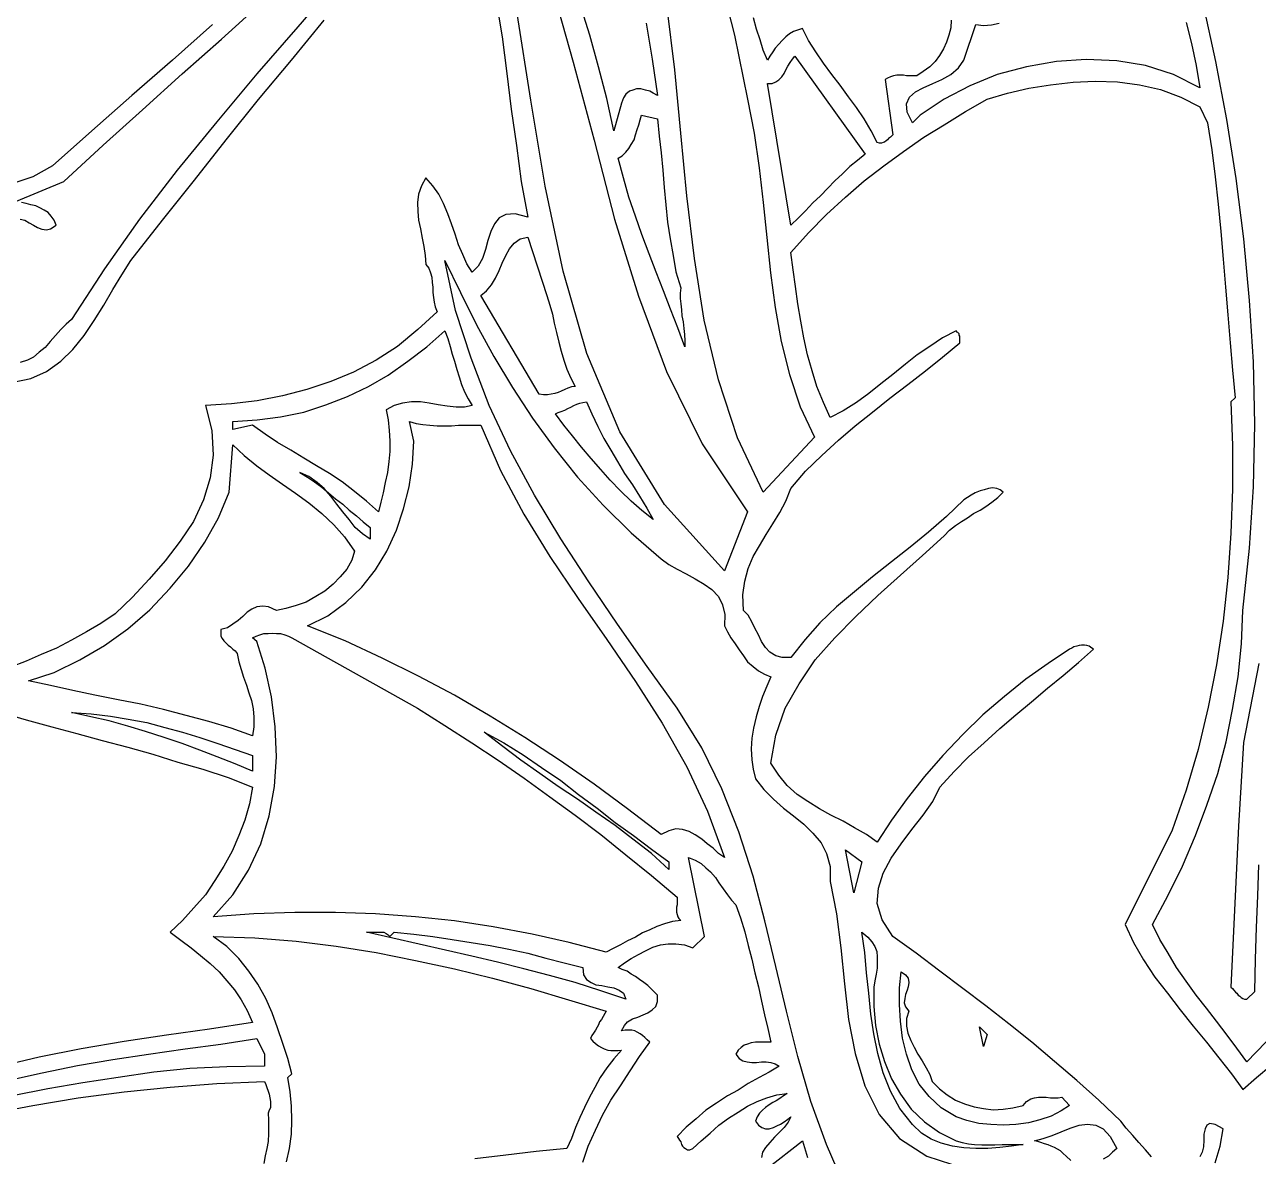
# Model space of a CAD drawing. Extents: x 0.03 to 7.04, y 0.02 to 9.17.
# Drawn here: x 1.454 to 3.519, y 5.368 to 7.263 of the extents above; entities that cross this region are included whole.
import ezdxf

# ---------------------------------------------------------------- set-up
doc = ezdxf.new("R2010")
doc.units = 0
doc.layers.add('1', color=7, linetype='Continuous')

msp = doc.modelspace()

# ---------------------------------------------------------------- linework, layer by layer
at = {"layer": '1'}
for points in [[(2.664, 6.447), (2.625, 6.348), (2.525, 6.459), (2.45, 6.581), (2.395, 6.712), (2.355, 6.85), (2.325, 6.992), (2.301, 7.136), (2.278, 7.281), (2.25, 7.424), (2.214, 7.564), (2.164, 7.697), (2.235, 7.581), (2.291, 7.458), (2.335, 7.331), (2.372, 7.2), (2.407, 7.069), (2.441, 6.937), (2.481, 6.808), (2.528, 6.682), (2.588, 6.561), (2.664, 6.447)], [(1.979, 7.338), (1.911, 7.259), (1.842, 7.18), (1.775, 7.1), (1.709, 7.019), (1.646, 6.937), (1.587, 6.854), (1.532, 6.769), (1.523, 6.761), (1.514, 6.752), (1.505, 6.742), (1.496, 6.732), (1.488, 6.722), (1.478, 6.714), (1.468, 6.706), (1.458, 6.701), (1.446, 6.697)], [(2.615, 7.35), (2.642, 7.245), (2.664, 7.138), (2.675, 7.081), (2.683, 7.023), (2.69, 6.965), (2.696, 6.906), (2.702, 6.847), (2.71, 6.789), (2.72, 6.732), (2.734, 6.677), (2.752, 6.623), (2.776, 6.572), (2.69, 6.48), (2.647, 6.571), (2.615, 6.668), (2.591, 6.768), (2.575, 6.871), (2.562, 6.976), (2.552, 7.081), (2.542, 7.187), (2.529, 7.291)], [(1.44, 6.967), (1.519, 7), (1.585, 7.061), (1.651, 7.12), (1.717, 7.18), (1.783, 7.238), (1.848, 7.297)], [(2.243, 7.302), (2.253, 7.242), (2.261, 7.181), (2.268, 7.121), (2.277, 7.06), (2.285, 7), (2.296, 6.94)], [(2.513, 7.144), (2.506, 7.148), (2.5, 7.151), (2.493, 7.153), (2.485, 7.155), (2.478, 7.155), (2.472, 7.153), (2.466, 7.151), (2.46, 7.146), (2.456, 7.14), (2.453, 7.131), (2.44, 7.085), (2.428, 7.139), (2.414, 7.192), (2.4, 7.245), (2.383, 7.298)], [(3.677, 5.71), (3.5, 5.526), (3.483, 5.549), (3.467, 5.571), (3.449, 5.594), (3.432, 5.616), (3.415, 5.638), (3.398, 5.661), (3.382, 5.684), (3.368, 5.708), (3.354, 5.731), (3.342, 5.756), (3.368, 5.805), (3.392, 5.854), (3.414, 5.905), (3.433, 5.956), (3.451, 6.009), (3.465, 6.062), (3.476, 6.116), (3.485, 6.171), (3.491, 6.226), (3.493, 6.282), (3.504, 6.386), (3.511, 6.489), (3.513, 6.594), (3.511, 6.698), (3.504, 6.801), (3.495, 6.904), (3.482, 7.005), (3.466, 7.104), (3.448, 7.201), (3.427, 7.296)], [(3.005, 7.27), (3.004, 7.257), (3.001, 7.245), (2.997, 7.233), (2.992, 7.222), (2.985, 7.211), (2.978, 7.201), (2.969, 7.192), (2.958, 7.184), (2.947, 7.177), (2.942, 7.177), (2.936, 7.177), (2.93, 7.177), (2.925, 7.178), (2.919, 7.178), (2.914, 7.178), (2.908, 7.177), (2.903, 7.175), (2.898, 7.173), (2.894, 7.171), (2.907, 7.078), (2.905, 7.076), (2.903, 7.074), (2.9, 7.072), (2.898, 7.07), (2.896, 7.068), (2.893, 7.066), (2.891, 7.065), (2.888, 7.064), (2.885, 7.064), (2.881, 7.065), (2.871, 7.085), (2.859, 7.105), (2.846, 7.124), (2.833, 7.142), (2.819, 7.161), (2.805, 7.179), (2.791, 7.198), (2.778, 7.217), (2.766, 7.236), (2.756, 7.256), (2.749, 7.254), (2.741, 7.251), (2.734, 7.247), (2.728, 7.242), (2.722, 7.236), (2.716, 7.23), (2.71, 7.223), (2.706, 7.217), (2.701, 7.21), (2.697, 7.203), (2.69, 7.22), (2.685, 7.237), (2.679, 7.255), (2.674, 7.274)], [(1.768, 7.263), (1.701, 7.203), (1.633, 7.144), (1.566, 7.085), (1.5, 7.026), (1.467, 7.008), (1.432, 6.996)], [(1.434, 6.664), (1.464, 6.67), (1.49, 6.682), (1.514, 6.699), (1.534, 6.719), (1.553, 6.742), (1.57, 6.767), (1.586, 6.793), (1.601, 6.819), (1.616, 6.844), (1.631, 6.868), (1.684, 6.935), (1.738, 7.002), (1.791, 7.07), (1.845, 7.137), (1.9, 7.203), (1.955, 7.27)], [(2.494, 7.265), (2.504, 7.205), (2.513, 7.144)], [(3.398, 7.266), (3.407, 7.231), (3.415, 7.194), (3.421, 7.157), (3.377, 7.179), (3.33, 7.194), (3.282, 7.202), (3.231, 7.204), (3.181, 7.201), (3.131, 7.192), (3.082, 7.179), (3.036, 7.16), (2.993, 7.138), (2.953, 7.111), (2.94, 7.098), (2.931, 7.116), (2.93, 7.13), (2.935, 7.141), (2.945, 7.15), (2.958, 7.157), (2.974, 7.164), (2.989, 7.171), (3.004, 7.179), (3.017, 7.19), (3.026, 7.203), (3.046, 7.263), (3.059, 7.261), (3.072, 7.262), (3.085, 7.265)], [(2.861, 7.046), (2.848, 7.035), (2.835, 7.025), (2.823, 7.013), (2.81, 7.001), (2.798, 6.989), (2.786, 6.976), (2.773, 6.964), (2.761, 6.951), (2.749, 6.939), (2.736, 6.927), (2.697, 7.164), (2.705, 7.164), (2.711, 7.167), (2.716, 7.17), (2.721, 7.175), (2.725, 7.181), (2.728, 7.187), (2.731, 7.193), (2.735, 7.199), (2.739, 7.205), (2.743, 7.21), (2.861, 7.046)], [(3.34, 5.367), (3.33, 5.379), (3.319, 5.391), (3.309, 5.403), (3.298, 5.415), (3.289, 5.427), (3.252, 5.462), (3.215, 5.495), (3.178, 5.527), (3.14, 5.559), (3.101, 5.59), (3.063, 5.62), (3.024, 5.649), (2.986, 5.678), (2.946, 5.708), (2.907, 5.736), (2.889, 5.764), (2.881, 5.791), (2.883, 5.817), (2.891, 5.842), (2.904, 5.867), (2.921, 5.891), (2.939, 5.915), (2.958, 5.939), (2.974, 5.962), (2.986, 5.986), (3.01, 6.012), (3.034, 6.037), (3.06, 6.06), (3.086, 6.084), (3.113, 6.107), (3.139, 6.129), (3.166, 6.152), (3.192, 6.173), (3.218, 6.195), (3.243, 6.217), (3.24, 6.219), (3.236, 6.222), (3.232, 6.223), (3.228, 6.224), (3.223, 6.224), (3.219, 6.223), (3.215, 6.222), (3.21, 6.221), (3.207, 6.219), (3.203, 6.217), (3.167, 6.193), (3.13, 6.167), (3.094, 6.138), (3.058, 6.107), (3.024, 6.074), (2.991, 6.039), (2.96, 6.004), (2.931, 5.967), (2.905, 5.931), (2.881, 5.894), (2.863, 5.907), (2.843, 5.918), (2.824, 5.929), (2.803, 5.939), (2.784, 5.95), (2.765, 5.962), (2.747, 5.974), (2.73, 5.989), (2.716, 6.006), (2.703, 6.026), (2.711, 6.073), (2.727, 6.118), (2.75, 6.159), (2.777, 6.199), (2.81, 6.236), (2.845, 6.272), (2.882, 6.307), (2.92, 6.341), (2.957, 6.374), (2.993, 6.407), (3.002, 6.416), (3.012, 6.424), (3.022, 6.431), (3.032, 6.437), (3.042, 6.444), (3.053, 6.45), (3.063, 6.456), (3.073, 6.463), (3.083, 6.471), (3.092, 6.48), (3.087, 6.484), (3.081, 6.486), (3.074, 6.487), (3.067, 6.486), (3.06, 6.484), (3.053, 6.482), (3.045, 6.479), (3.038, 6.475), (3.032, 6.471), (3.026, 6.467), (2.997, 6.439), (2.967, 6.413), (2.936, 6.388), (2.905, 6.363), (2.873, 6.338), (2.843, 6.313), (2.813, 6.288), (2.785, 6.261), (2.76, 6.233), (2.736, 6.203), (2.722, 6.203), (2.711, 6.206), (2.701, 6.212), (2.694, 6.22), (2.687, 6.23), (2.682, 6.241), (2.676, 6.252), (2.671, 6.263), (2.665, 6.274), (2.657, 6.282), (2.656, 6.308), (2.659, 6.331), (2.665, 6.352), (2.673, 6.372), (2.684, 6.39), (2.695, 6.409), (2.706, 6.427), (2.718, 6.446), (2.728, 6.465), (2.736, 6.486), (2.761, 6.515), (2.788, 6.541), (2.816, 6.567), (2.844, 6.591), (2.873, 6.614), (2.902, 6.637), (2.932, 6.66), (2.962, 6.683), (2.99, 6.706), (3.019, 6.73), (3.019, 6.733), (3.019, 6.736), (3.019, 6.738), (3.019, 6.741), (3.018, 6.743), (3.018, 6.745), (3.016, 6.747), (3.015, 6.748), (3.013, 6.75), (2.99, 6.738), (2.969, 6.724), (2.948, 6.71), (2.928, 6.694), (2.907, 6.677), (2.887, 6.661), (2.867, 6.645), (2.846, 6.63), (2.824, 6.616), (2.802, 6.605), (2.791, 6.63), (2.78, 6.657), (2.772, 6.683), (2.764, 6.71), (2.758, 6.738), (2.753, 6.766), (2.748, 6.795), (2.744, 6.824), (2.74, 6.852), (2.736, 6.881), (2.766, 6.914), (2.796, 6.945), (2.828, 6.974), (2.859, 7.001), (2.892, 7.026), (2.925, 7.05), (2.959, 7.074), (2.993, 7.095), (3.029, 7.117), (3.065, 7.138), (3.099, 7.148), (3.135, 7.156), (3.171, 7.162), (3.209, 7.166), (3.246, 7.168), (3.283, 7.167), (3.32, 7.162), (3.355, 7.154), (3.389, 7.141), (3.421, 7.125), (3.434, 7.098)], [(2.513, 7.105), (2.516, 7.076), (2.519, 7.048), (2.522, 7.019), (2.524, 6.99), (2.527, 6.961), (2.53, 6.932), (2.534, 6.904), (2.539, 6.876), (2.544, 6.849), (2.552, 6.822), (2.551, 6.813), (2.551, 6.804), (2.552, 6.795), (2.553, 6.785), (2.554, 6.775), (2.556, 6.765), (2.557, 6.754), (2.558, 6.744), (2.559, 6.733), (2.559, 6.723), (2.547, 6.755), (2.535, 6.786), (2.523, 6.817), (2.511, 6.848), (2.499, 6.879), (2.487, 6.911), (2.476, 6.942), (2.465, 6.974), (2.456, 7.006), (2.447, 7.039), (2.454, 7.043), (2.46, 7.049), (2.465, 7.055), (2.469, 7.062), (2.474, 7.07), (2.476, 7.078), (2.479, 7.087), (2.482, 7.095), (2.484, 7.103), (2.486, 7.111), (2.513, 7.105)], [(3.434, 7.098), (3.441, 7.053), (3.447, 7.008), (3.452, 6.962), (3.456, 6.916), (3.46, 6.87), (3.464, 6.823), (3.468, 6.777), (3.472, 6.73), (3.476, 6.684), (3.48, 6.638), (3.473, 6.631), (3.476, 6.558), (3.476, 6.485), (3.473, 6.411), (3.468, 6.337), (3.46, 6.264), (3.449, 6.191), (3.435, 6.12), (3.418, 6.049), (3.398, 5.981), (3.375, 5.914), (3.296, 5.756), (3.31, 5.726), (3.327, 5.697), (3.346, 5.668), (3.367, 5.641), (3.388, 5.613), (3.41, 5.586), (3.432, 5.559), (3.453, 5.533), (3.474, 5.506), (3.493, 5.48), (3.516, 5.5), (3.54, 5.52)], [(2.296, 6.94), (2.275, 6.946), (2.259, 6.945), (2.248, 6.939), (2.24, 6.929), (2.234, 6.916), (2.229, 6.901), (2.225, 6.886), (2.22, 6.871), (2.213, 6.858), (2.203, 6.848), (2.194, 6.862), (2.187, 6.878), (2.18, 6.894), (2.174, 6.912), (2.168, 6.929), (2.162, 6.946), (2.155, 6.963), (2.147, 6.979), (2.137, 6.993), (2.125, 7.006), (2.118, 6.993), (2.113, 6.979), (2.111, 6.965), (2.112, 6.95), (2.113, 6.935), (2.116, 6.921), (2.119, 6.905), (2.122, 6.891), (2.124, 6.876), (2.125, 6.861), (2.13, 6.855), (2.133, 6.847), (2.135, 6.84), (2.136, 6.831), (2.137, 6.823), (2.137, 6.814), (2.138, 6.806), (2.139, 6.798), (2.141, 6.79), (2.144, 6.782), (2.112, 6.752), (2.078, 6.724), (2.042, 6.701), (2.004, 6.681), (1.966, 6.665), (1.926, 6.652), (1.885, 6.641), (1.843, 6.633), (1.8, 6.628), (1.756, 6.625), (1.767, 6.583), (1.769, 6.542), (1.764, 6.504), (1.753, 6.467), (1.736, 6.431), (1.714, 6.398), (1.689, 6.365), (1.662, 6.334), (1.634, 6.304), (1.605, 6.276), (1.581, 6.26), (1.557, 6.246), (1.532, 6.232), (1.507, 6.219), (1.481, 6.208), (1.456, 6.197), (1.43, 6.187)], [(1.446, 6.937), (1.454, 6.935), (1.461, 6.931), (1.468, 6.927), (1.475, 6.923), (1.482, 6.92), (1.49, 6.919), (1.497, 6.921), (1.506, 6.927), (1.503, 6.935), (1.498, 6.942), (1.493, 6.948), (1.486, 6.952), (1.479, 6.956), (1.472, 6.959), (1.464, 6.961), (1.456, 6.963), (1.448, 6.965)], [(2.328, 6.809), (2.333, 6.793), (2.337, 6.778), (2.34, 6.763), (2.344, 6.747), (2.348, 6.731), (2.352, 6.716), (2.356, 6.701), (2.361, 6.686), (2.368, 6.671), (2.375, 6.657), (2.369, 6.656), (2.363, 6.654), (2.358, 6.652), (2.352, 6.649), (2.347, 6.647), (2.341, 6.645), (2.335, 6.644), (2.329, 6.643), (2.322, 6.643), (2.315, 6.644), (2.217, 6.809), (2.227, 6.817), (2.235, 6.827), (2.242, 6.838), (2.248, 6.851), (2.253, 6.863), (2.259, 6.876), (2.265, 6.887), (2.273, 6.897), (2.283, 6.904), (2.296, 6.907), (2.328, 6.809)], [(2.823, 5.326), (2.796, 5.388), (2.77, 5.46), (2.748, 5.535), (2.729, 5.611), (2.711, 5.686), (2.693, 5.762), (2.673, 5.837), (2.649, 5.911), (2.621, 5.983), (2.587, 6.052), (2.546, 6.118), (2.496, 6.188), (2.446, 6.259), (2.398, 6.33), (2.351, 6.402), (2.307, 6.475), (2.267, 6.549), (2.231, 6.625), (2.201, 6.704), (2.175, 6.784), (2.157, 6.868), (2.183, 6.814), (2.21, 6.76), (2.239, 6.707), (2.27, 6.655), (2.304, 6.604), (2.34, 6.554), (2.379, 6.505), (2.422, 6.458), (2.469, 6.412), (2.519, 6.368), (2.532, 6.359), (2.546, 6.351), (2.561, 6.343), (2.576, 6.335), (2.591, 6.326), (2.604, 6.317), (2.615, 6.305), (2.622, 6.291), (2.626, 6.275), (2.625, 6.256), (2.63, 6.246), (2.636, 6.236), (2.643, 6.226), (2.65, 6.216), (2.657, 6.206), (2.664, 6.196), (2.673, 6.188), (2.682, 6.181), (2.692, 6.175), (2.703, 6.171), (2.696, 6.155), (2.689, 6.138), (2.683, 6.121), (2.678, 6.104), (2.674, 6.085), (2.671, 6.068), (2.67, 6.05), (2.671, 6.032), (2.673, 6.016), (2.677, 6), (2.691, 5.982), (2.707, 5.966), (2.724, 5.951), (2.741, 5.938), (2.758, 5.924), (2.773, 5.909), (2.787, 5.893), (2.796, 5.875), (2.802, 5.853), (2.802, 5.828), (2.813, 5.774), (2.82, 5.717), (2.826, 5.657), (2.833, 5.597), (2.844, 5.54), (2.86, 5.486), (2.884, 5.438), (2.918, 5.398), (2.964, 5.368), (3.026, 5.348)], [(2.203, 6.625), (2.19, 6.622), (2.176, 6.622), (2.161, 6.624), (2.146, 6.626), (2.131, 6.629), (2.116, 6.631), (2.101, 6.631), (2.086, 6.629), (2.072, 6.625), (2.059, 6.618), (2.062, 6.601), (2.064, 6.583), (2.065, 6.566), (2.065, 6.548), (2.063, 6.531), (2.061, 6.513), (2.057, 6.496), (2.054, 6.479), (2.05, 6.463), (2.046, 6.447), (2.026, 6.465), (2.006, 6.481), (1.985, 6.497), (1.964, 6.511), (1.942, 6.524), (1.921, 6.537), (1.899, 6.55), (1.877, 6.563), (1.856, 6.577), (1.835, 6.592), (1.802, 6.585), (1.802, 6.598), (1.843, 6.601), (1.882, 6.606), (1.921, 6.614), (1.958, 6.626), (1.994, 6.64), (2.029, 6.657), (2.062, 6.676), (2.095, 6.699), (2.127, 6.723), (2.157, 6.75), (2.162, 6.737), (2.166, 6.724), (2.169, 6.711), (2.173, 6.699), (2.177, 6.685), (2.181, 6.673), (2.185, 6.66), (2.19, 6.648), (2.196, 6.636), (2.203, 6.625)], [(2.394, 6.631), (2.403, 6.611), (2.413, 6.59), (2.423, 6.57), (2.435, 6.55), (2.446, 6.531), (2.458, 6.511), (2.471, 6.492), (2.483, 6.473), (2.495, 6.453), (2.506, 6.434), (2.487, 6.449), (2.469, 6.465), (2.451, 6.482), (2.434, 6.5), (2.418, 6.518), (2.402, 6.536), (2.386, 6.555), (2.371, 6.574), (2.356, 6.592), (2.342, 6.611), (2.347, 6.613), (2.352, 6.615), (2.358, 6.617), (2.363, 6.62), (2.368, 6.622), (2.373, 6.625), (2.378, 6.627), (2.383, 6.629), (2.388, 6.63), (2.394, 6.631)], [(2.217, 6.592), (2.25, 6.516), (2.289, 6.443), (2.333, 6.372), (2.38, 6.302), (2.428, 6.233), (2.476, 6.163), (2.521, 6.093), (2.562, 6.02), (2.597, 5.946), (2.625, 5.868), (2.615, 5.875), (2.606, 5.884), (2.596, 5.891), (2.587, 5.899), (2.576, 5.906), (2.566, 5.912), (2.555, 5.915), (2.544, 5.916), (2.532, 5.913), (2.519, 5.907), (2.463, 5.95), (2.407, 5.991), (2.349, 6.031), (2.291, 6.069), (2.233, 6.105), (2.173, 6.14), (2.113, 6.172), (2.052, 6.202), (1.99, 6.231), (1.927, 6.256), (1.961, 6.273), (1.991, 6.295), (2.018, 6.321), (2.041, 6.35), (2.06, 6.381), (2.076, 6.416), (2.088, 6.452), (2.097, 6.489), (2.103, 6.527), (2.105, 6.565), (2.098, 6.598), (2.109, 6.595), (2.12, 6.593), (2.132, 6.592), (2.144, 6.591), (2.156, 6.591), (2.168, 6.591), (2.18, 6.592), (2.192, 6.592), (2.205, 6.592), (2.217, 6.592)], [(2.006, 6.381), (2.001, 6.366), (1.993, 6.351), (1.982, 6.338), (1.97, 6.326), (1.956, 6.314), (1.941, 6.305), (1.925, 6.296), (1.908, 6.29), (1.891, 6.285), (1.875, 6.282), (1.862, 6.288), (1.852, 6.289), (1.842, 6.288), (1.834, 6.284), (1.826, 6.279), (1.819, 6.272), (1.811, 6.265), (1.802, 6.259), (1.793, 6.253), (1.782, 6.25), (1.782, 6.244), (1.782, 6.239), (1.784, 6.235), (1.787, 6.231), (1.79, 6.228), (1.794, 6.224), (1.798, 6.221), (1.802, 6.217), (1.806, 6.214), (1.809, 6.21), (1.812, 6.196), (1.816, 6.183), (1.82, 6.17), (1.825, 6.157), (1.829, 6.144), (1.833, 6.131), (1.836, 6.117), (1.837, 6.103), (1.837, 6.087), (1.835, 6.072), (1.799, 6.085), (1.762, 6.096), (1.724, 6.106), (1.686, 6.116), (1.648, 6.125), (1.61, 6.132), (1.571, 6.14), (1.534, 6.148), (1.497, 6.156), (1.46, 6.164), (1.503, 6.178), (1.546, 6.199), (1.587, 6.223), (1.626, 6.251), (1.663, 6.283), (1.697, 6.319), (1.728, 6.356), (1.755, 6.396), (1.778, 6.437), (1.796, 6.48), (1.802, 6.559), (1.821, 6.541), (1.842, 6.524), (1.863, 6.509), (1.885, 6.493), (1.907, 6.478), (1.929, 6.462), (1.951, 6.444), (1.971, 6.425), (1.989, 6.405), (2.006, 6.381)], [(2.032, 6.421), (2.032, 6.401), (2.019, 6.41), (2.007, 6.421), (1.997, 6.434), (1.986, 6.447), (1.976, 6.46), (1.966, 6.473), (1.955, 6.486), (1.943, 6.496), (1.929, 6.506), (1.914, 6.513), (1.927, 6.505), (1.939, 6.497), (1.951, 6.488), (1.962, 6.479), (1.974, 6.469), (1.986, 6.46), (1.997, 6.45), (2.009, 6.44), (2.02, 6.43), (2.032, 6.421)], [(2.111, 6.118), (2.157, 6.089), (2.202, 6.06), (2.246, 6.031), (2.29, 6.001), (2.333, 5.97), (2.375, 5.939), (2.418, 5.907), (2.46, 5.873), (2.503, 5.838), (2.546, 5.802), (2.546, 5.798), (2.546, 5.794), (2.546, 5.789), (2.545, 5.785), (2.545, 5.781), (2.545, 5.777), (2.546, 5.773), (2.547, 5.769), (2.549, 5.766), (2.552, 5.763), (2.538, 5.761), (2.525, 5.757), (2.512, 5.753), (2.5, 5.747), (2.488, 5.742), (2.476, 5.735), (2.463, 5.729), (2.451, 5.722), (2.439, 5.716), (2.427, 5.71), (2.365, 5.726), (2.303, 5.74), (2.238, 5.752), (2.173, 5.762), (2.108, 5.769), (2.041, 5.774), (1.974, 5.776), (1.906, 5.776), (1.837, 5.774), (1.769, 5.769), (1.802, 5.806), (1.828, 5.847), (1.849, 5.891), (1.863, 5.938), (1.872, 5.987), (1.875, 6.037), (1.873, 6.087), (1.867, 6.137), (1.856, 6.185), (1.842, 6.23), (1.835, 6.236), (1.841, 6.239), (1.847, 6.241), (1.854, 6.243), (1.861, 6.243), (1.868, 6.244), (1.875, 6.243), (1.882, 6.243), (1.889, 6.241), (1.895, 6.239), (1.901, 6.236), (2.111, 6.118)], [(3.52, 6.193), (3.494, 6.061), (3.486, 5.921), (3.473, 5.651), (3.476, 5.649), (3.478, 5.646), (3.481, 5.643), (3.483, 5.641), (3.485, 5.638), (3.488, 5.636), (3.49, 5.634), (3.493, 5.632), (3.496, 5.631), (3.5, 5.631), (3.513, 5.644), (3.514, 5.698), (3.516, 5.751), (3.518, 5.804), (3.52, 5.856)], [(1.414, 6.111), (1.456, 6.099), (1.499, 6.087), (1.541, 6.076), (1.583, 6.064), (1.626, 6.053), (1.668, 6.041), (1.71, 6.028), (1.752, 6.016), (1.794, 6.002), (1.835, 5.986)], [(1.835, 6.039), (1.835, 6.013), (1.806, 6.025), (1.776, 6.037), (1.747, 6.048), (1.717, 6.059), (1.687, 6.069), (1.656, 6.079), (1.626, 6.088), (1.595, 6.097), (1.564, 6.104), (1.532, 6.111), (1.565, 6.109), (1.597, 6.105), (1.627, 6.1), (1.658, 6.094), (1.688, 6.086), (1.718, 6.078), (1.747, 6.069), (1.777, 6.059), (1.806, 6.049), (1.835, 6.039)], [(2.532, 5.861), (2.532, 5.848), (2.503, 5.875), (2.472, 5.899), (2.442, 5.922), (2.41, 5.944), (2.379, 5.966), (2.347, 5.987), (2.316, 6.009), (2.284, 6.031), (2.254, 6.054), (2.223, 6.078), (2.256, 6.06), (2.288, 6.04), (2.319, 6.019), (2.351, 5.997), (2.381, 5.974), (2.412, 5.951), (2.442, 5.927), (2.473, 5.905), (2.503, 5.882), (2.532, 5.861)], [(1.835, 5.986), (1.83, 5.958), (1.822, 5.931), (1.812, 5.905), (1.801, 5.879), (1.787, 5.854), (1.772, 5.83), (1.756, 5.806), (1.737, 5.784), (1.718, 5.763), (1.697, 5.743), (1.715, 5.73), (1.732, 5.717), (1.748, 5.704), (1.764, 5.691), (1.779, 5.677), (1.792, 5.662), (1.805, 5.647), (1.816, 5.63), (1.826, 5.612), (1.835, 5.592), (1.763, 5.581), (1.691, 5.571), (1.62, 5.56), (1.548, 5.548), (1.478, 5.534), (1.409, 5.518)], [(2.388, 5.358), (2.397, 5.385), (2.409, 5.412), (2.421, 5.437), (2.435, 5.462), (2.451, 5.486), (2.467, 5.511), (2.483, 5.535), (2.5, 5.559), (2.496, 5.563), (2.492, 5.567), (2.488, 5.57), (2.484, 5.573), (2.479, 5.576), (2.475, 5.578), (2.47, 5.579), (2.465, 5.579), (2.459, 5.579), (2.453, 5.578), (2.458, 5.587), (2.463, 5.593), (2.471, 5.598), (2.48, 5.601), (2.489, 5.605), (2.497, 5.608), (2.504, 5.613), (2.51, 5.619), (2.513, 5.627), (2.513, 5.638), (2.508, 5.643), (2.502, 5.649), (2.497, 5.654), (2.49, 5.659), (2.483, 5.664), (2.476, 5.669), (2.469, 5.673), (2.462, 5.678), (2.454, 5.681), (2.447, 5.684), (2.458, 5.692), (2.469, 5.699), (2.481, 5.706), (2.493, 5.712), (2.505, 5.718), (2.518, 5.722), (2.531, 5.724), (2.544, 5.724), (2.558, 5.722), (2.572, 5.717), (2.592, 5.736), (2.565, 5.868), (2.576, 5.864), (2.586, 5.858), (2.594, 5.851), (2.602, 5.844), (2.61, 5.835), (2.616, 5.826), (2.623, 5.816), (2.63, 5.806), (2.637, 5.797), (2.644, 5.789)], [(2.842, 5.809), (2.828, 5.881), (2.855, 5.861), (2.842, 5.809)], [(2.644, 5.789), (2.652, 5.767), (2.659, 5.744), (2.665, 5.721), (2.671, 5.698), (2.676, 5.675), (2.682, 5.652), (2.687, 5.628), (2.692, 5.605), (2.698, 5.582), (2.703, 5.559), (2.697, 5.559), (2.69, 5.559), (2.683, 5.559), (2.677, 5.559), (2.67, 5.558), (2.664, 5.556), (2.658, 5.554), (2.653, 5.55), (2.648, 5.546), (2.644, 5.539), (2.65, 5.532), (2.656, 5.528), (2.663, 5.526), (2.671, 5.525), (2.679, 5.525), (2.687, 5.526), (2.695, 5.526), (2.703, 5.525), (2.71, 5.523), (2.717, 5.519), (2.7, 5.509), (2.683, 5.5), (2.665, 5.49), (2.648, 5.479), (2.63, 5.469), (2.612, 5.457), (2.594, 5.445), (2.578, 5.431), (2.561, 5.417), (2.546, 5.401), (2.548, 5.398), (2.55, 5.395), (2.552, 5.392), (2.553, 5.388), (2.555, 5.385), (2.557, 5.383), (2.56, 5.381), (2.563, 5.379), (2.567, 5.379), (2.572, 5.381), (2.586, 5.394), (2.601, 5.407), (2.616, 5.42), (2.632, 5.432), (2.648, 5.442), (2.664, 5.452), (2.68, 5.46), (2.696, 5.466), (2.713, 5.471), (2.73, 5.473), (2.724, 5.469), (2.718, 5.465), (2.712, 5.461), (2.706, 5.458), (2.7, 5.454), (2.694, 5.45), (2.689, 5.445), (2.684, 5.44), (2.68, 5.434), (2.677, 5.427), (2.682, 5.42), (2.688, 5.416), (2.694, 5.414), (2.7, 5.414), (2.707, 5.416), (2.713, 5.419), (2.719, 5.422), (2.725, 5.426), (2.731, 5.43), (2.736, 5.434), (2.732, 5.425), (2.725, 5.416), (2.717, 5.408), (2.709, 5.4), (2.701, 5.391), (2.694, 5.383), (2.689, 5.375), (2.687, 5.366)], [(2.065, 5.736), (2.072, 5.743), (2.105, 5.74), (2.137, 5.736), (2.169, 5.731), (2.201, 5.726), (2.233, 5.721), (2.264, 5.715), (2.296, 5.708), (2.326, 5.7), (2.357, 5.692), (2.388, 5.684), (2.389, 5.672), (2.394, 5.664), (2.402, 5.659), (2.41, 5.655), (2.42, 5.654), (2.43, 5.652), (2.44, 5.65), (2.449, 5.646), (2.456, 5.641), (2.46, 5.631), (2.418, 5.645), (2.375, 5.659), (2.332, 5.671), (2.289, 5.682), (2.245, 5.693), (2.202, 5.703), (2.158, 5.713), (2.114, 5.723), (2.07, 5.733), (2.026, 5.743), (2.03, 5.743), (2.034, 5.743), (2.039, 5.743), (2.043, 5.743), (2.047, 5.743), (2.051, 5.743), (2.055, 5.743), (2.059, 5.741), (2.062, 5.739), (2.065, 5.736)], [(2.875, 5.651), (2.875, 5.619), (2.878, 5.587), (2.884, 5.556), (2.893, 5.527), (2.905, 5.498), (2.92, 5.472), (2.938, 5.447), (2.96, 5.426), (2.985, 5.408), (3.013, 5.394), (3.023, 5.391), (3.034, 5.389), (3.044, 5.388), (3.056, 5.387), (3.067, 5.387), (3.078, 5.387), (3.09, 5.388), (3.102, 5.388), (3.113, 5.388), (3.125, 5.388), (3.106, 5.385), (3.086, 5.383), (3.066, 5.381), (3.046, 5.381), (3.026, 5.382), (3.007, 5.385), (2.988, 5.39), (2.971, 5.397), (2.955, 5.407), (2.94, 5.421), (2.919, 5.448), (2.903, 5.477), (2.891, 5.508), (2.882, 5.54), (2.875, 5.573), (2.87, 5.606), (2.867, 5.641), (2.863, 5.675), (2.86, 5.709), (2.855, 5.743), (2.865, 5.735), (2.872, 5.727), (2.877, 5.719), (2.88, 5.711), (2.881, 5.702), (2.881, 5.693), (2.881, 5.683), (2.879, 5.673), (2.877, 5.662), (2.875, 5.651)], [(1.892, 5.359), (1.897, 5.381), (1.9, 5.405), (1.901, 5.428), (1.9, 5.452), (1.898, 5.476), (1.894, 5.5), (1.901, 5.506), (1.894, 5.532), (1.886, 5.557), (1.877, 5.583), (1.868, 5.608), (1.857, 5.632), (1.844, 5.656), (1.829, 5.678), (1.812, 5.699), (1.792, 5.719), (1.769, 5.736), (1.839, 5.734), (1.908, 5.728), (1.975, 5.72), (2.042, 5.709), (2.108, 5.696), (2.173, 5.682), (2.237, 5.666), (2.301, 5.649), (2.364, 5.63), (2.427, 5.611)], [(2.934, 5.611), (2.93, 5.599), (2.93, 5.586), (2.932, 5.574), (2.937, 5.562), (2.943, 5.551), (2.949, 5.539), (2.956, 5.528), (2.963, 5.516), (2.969, 5.505), (2.973, 5.493), (2.985, 5.481), (2.998, 5.471), (3.012, 5.462), (3.027, 5.456), (3.043, 5.451), (3.059, 5.448), (3.075, 5.446), (3.092, 5.447), (3.108, 5.449), (3.125, 5.453), (3.131, 5.46), (3.138, 5.464), (3.144, 5.466), (3.151, 5.467), (3.157, 5.467), (3.164, 5.467), (3.171, 5.466), (3.177, 5.466), (3.184, 5.466), (3.19, 5.467), (3.203, 5.453), (3.189, 5.444), (3.172, 5.435), (3.153, 5.429), (3.134, 5.424), (3.113, 5.421), (3.092, 5.42), (3.071, 5.421), (3.051, 5.423), (3.031, 5.428), (3.013, 5.434), (2.988, 5.449), (2.968, 5.468), (2.951, 5.489), (2.939, 5.513), (2.93, 5.539), (2.923, 5.566), (2.92, 5.594), (2.918, 5.622), (2.918, 5.65), (2.921, 5.677), (2.928, 5.672), (2.933, 5.666), (2.934, 5.659), (2.933, 5.652), (2.931, 5.646), (2.928, 5.639), (2.927, 5.632), (2.926, 5.625), (2.928, 5.618), (2.934, 5.611)], [(2.427, 5.611), (2.425, 5.607), (2.422, 5.602), (2.419, 5.597), (2.416, 5.593), (2.414, 5.588), (2.412, 5.584), (2.409, 5.579), (2.406, 5.574), (2.403, 5.57), (2.401, 5.565), (2.405, 5.561), (2.409, 5.557), (2.414, 5.553), (2.419, 5.55), (2.424, 5.548), (2.43, 5.546), (2.435, 5.545), (2.441, 5.545), (2.447, 5.545), (2.453, 5.546), (2.44, 5.531), (2.428, 5.516), (2.417, 5.5), (2.408, 5.483), (2.399, 5.467), (2.391, 5.45), (2.383, 5.433), (2.376, 5.416), (2.369, 5.398), (2.361, 5.381), (2.31, 5.376), (2.259, 5.37), (2.207, 5.364)], [(3.059, 5.552), (3.052, 5.585), (3.065, 5.572), (3.059, 5.552)], [(1.855, 5.539), (1.855, 5.519), (1.792, 5.518), (1.73, 5.515), (1.67, 5.509), (1.61, 5.5), (1.551, 5.491), (1.492, 5.481), (1.433, 5.469), (1.375, 5.459), (1.316, 5.449), (1.256, 5.44), (1.311, 5.461), (1.367, 5.479), (1.425, 5.495), (1.483, 5.508), (1.542, 5.52), (1.601, 5.53), (1.661, 5.539), (1.722, 5.548), (1.782, 5.556), (1.842, 5.565), (1.855, 5.539)], [(1.393, 5.439), (1.467, 5.453), (1.543, 5.466), (1.62, 5.476), (1.697, 5.484), (1.775, 5.49), (1.855, 5.493), (1.857, 5.488), (1.859, 5.483), (1.861, 5.477), (1.863, 5.472), (1.864, 5.466), (1.865, 5.46), (1.865, 5.455), (1.865, 5.449), (1.863, 5.445), (1.861, 5.44)], [(1.861, 5.44), (1.862, 5.429), (1.862, 5.418), (1.862, 5.406), (1.861, 5.393), (1.859, 5.381), (1.856, 5.369), (1.854, 5.356)], [(3.205, 5.361), (3.197, 5.368), (3.192, 5.373), (3.188, 5.377), (3.183, 5.38), (3.178, 5.383), (3.172, 5.385), (3.167, 5.387), (3.161, 5.389), (3.155, 5.391), (3.15, 5.393), (3.144, 5.394), (3.159, 5.398), (3.174, 5.403), (3.189, 5.409), (3.204, 5.415), (3.219, 5.42), (3.233, 5.422), (3.247, 5.42), (3.259, 5.414), (3.271, 5.401), (3.282, 5.381)], [(3.447, 5.357), (3.455, 5.385), (3.46, 5.414), (3.447, 5.421), (3.438, 5.423), (3.433, 5.42), (3.43, 5.414), (3.428, 5.405), (3.428, 5.395), (3.427, 5.384), (3.425, 5.375), (3.421, 5.367)], [(2.697, 5.348), (2.756, 5.394), (2.764, 5.366)], [(3.282, 5.381), (3.275, 5.375), (3.268, 5.368), (3.259, 5.363)]]:
    msp.add_lwpolyline(points, dxfattribs=at)

doc.saveas('drawing.dxf')
